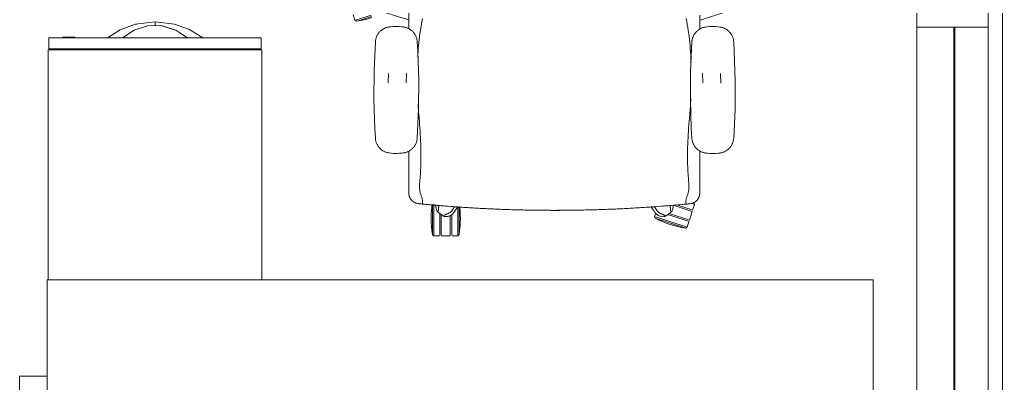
# Model space of a CAD drawing. Header units: inches. Extents: x 920 to 2661, y -647 to 1865.
# Drawn here: x 2591.7 to 2660.7, y 1620.4 to 1645.9 of the extents above; entities that cross this region are included whole.
import ezdxf

# ---------------------------------------------------------------- set-up
doc = ezdxf.new("R2010")
doc.units = ezdxf.units.IN
doc.header["$MEASUREMENT"] = 0
doc.linetypes.add('IMPORT-Double Dash 3_8_', pattern=[1, 0.375, -0.125, 0.125, -0.125, 0.125, -0.125])
for name, color, linetype, lineweight in [('A-GLAZ', 151, 'Continuous', 18), ('basebuilding_dwg', 8, 'Continuous', 9), ('I-FURN', 30, 'Continuous', 9), ('I-WALL', 2, 'Continuous', 18)]:
    doc.layers.add(name, color=color, linetype=linetype, lineweight=lineweight)

# ---------------------------------------------------------------- blocks, each defined once
blk = doc.blocks.new('Steelcase Turnstone - Bivi - Table - Table Top - 60__ W-V23-FIRST FLOOR CONSTRUCTION')
at = {"layer": 'I-FURN'}
for p, q in [((0, -11.677), (0, 0)), ((0, 0), (58, 0)), ((58, 0), (58, -12.468))]:
    blk.add_line(p, q, dxfattribs=at)
blk = doc.blocks.new('Steelcase Turnstone - Bivi - Table - Leg - 2__ D x 42 1_4__ W 28 1_2__ H-V24-FIRST FLOOR CONSTRUCTION')
at = {"layer": 'I-FURN'}
for p, q in [((1.934, -42.25), (1.934, -37.32)), ((0, -42.25), (1.934, -42.25))]:
    blk.add_line(p, q, dxfattribs=at)
blk = doc.blocks.new('HON - Contain - Mobile Pedestal M Fronts BF - 18_ D-V67-FIRST FLOOR CONSTRUCTION')
at = {"layer": 'I-FURN'}
for p, q in [((-7.5, 8.019), (-7.5, -8.149)), ((7.5, -8.149), (7.5, 8.023)), ((-7.437, -8.149), (-7.5, -8.149)), ((-7.455, -8.211), (-7.455, -8.976)), ((-7.455, -8.211), (-7.455, -8.976)), ((-7.455, -8.211), (-7.455, -8.211)), ((-7.453, -8.211), (-7.447, -8.211)), ((-7.449, -8.211), (-7.449, -8.976)), ((-7.449, -8.211), (-7.449, -8.976)), ((-7.444, -8.211), (-7.449, -8.211)), ((-7.449, -8.211), (-7.394, -8.211)), ((-7.449, -8.976), (-7.449, -8.211)), ((-7.449, -8.211), (-7.449, -8.976)), ((7.437, -8.149), (-7.437, -8.149)), ((-7.394, -8.211), (7.4, -8.211)), ((7.4, -8.211), (7.455, -8.211)), ((7.5, -8.149), (7.437, -8.149)), ((7.455, -8.211), (7.453, -8.211)), ((7.455, -8.976), (7.455, -8.211)), ((7.455, -8.211), (7.455, -8.976)), ((7.455, -8.976), (7.455, -8.211)), ((7.455, -8.976), (7.455, -8.211)), ((7.455, -8.211), (7.455, -8.211)), ((-7.455, -8.976), (-7.455, -8.976)), ((-7.447, -8.976), (-7.453, -8.976)), ((-7.394, -8.976), (-7.449, -8.976)), ((-7.449, -8.976), (-7.444, -8.976)), ((7.4, -8.976), (-7.394, -8.976)), ((-3.347, -8.979), (-3.343, -8.976)), ((-3.347, -8.979), (-3.292, -9.014)), ((-3.317, -8.976), (-3.343, -8.976)), ((-2.305, -8.97), (-1.783, -9.31)), ((-1.358, -9.552), (-0.558, -9.807)), ((1.415, -9.534), (0.579, -9.8)), ((2.296, -8.976), (1.783, -9.31)), ((5.642, -8.976), (5.642, -9.023)), ((5.642, -9.023), (5.763, -9.023)), ((6.468, -9.023), (5.642, -9.023)), ((6.347, -9.023), (6.468, -9.023)), ((6.468, -9.023), (6.468, -8.976)), ((7.455, -8.976), (7.4, -8.976)), ((7.453, -8.976), (7.455, -8.976)), ((7.455, -8.976), (7.455, -8.976))]:
    blk.add_line(p, q, dxfattribs=at)
at = {"layer": 'I-FURN', "flags": 128}
for points in [[(-3.347, -8.979), (-2.415, -9.572), (-1.371, -9.939), (-0.225, -10.088), (0, -10.095)], [(-2.462, -9.543), (-2.415, -9.572), (-2.331, -9.602)], [(-2.305, -8.97), (-1.459, -9.52), (-0.526, -9.817), (0, -9.855)], [(2.296, -8.976), (1.459, -9.52), (0.526, -9.817), (0, -9.855)], [(0, -10.095), (1.362, -9.941), (2.455, -9.553), (3.347, -8.979)], [(2.33, -9.597), (2.455, -9.553), (3.347, -8.979)], [(-1.421, -9.921), (-1.371, -9.939), (-1.183, -9.963)], [(-0.384, -10.067), (-0.225, -10.088), (0, -10.095)], [(1.281, -9.95), (1.362, -9.941), (1.446, -9.911)]]:
    blk.add_lwpolyline(points, dxfattribs=at)
at = {"layer": 'I-FURN'}
for points, knots in [([(3.317, -8.976), (3.318, -8.976), (3.324, -8.976), (3.332, -8.976), (3.339, -8.976), (3.345, -8.976), (3.345, -8.976), (3.343, -8.976)], [0.8888889, 0.8888889, 0.8888889, 0.8888889, 0.8958333, 0.9166667, 0.9375, 0.9583333, 1, 1, 1, 1]), ([(0, -9.9), (0, -9.897), (0, -9.89), (0, -9.883), (0, -9.878), (0, -9.877)], [0, 0, 0, 0, 0.363636, 0.727273, 1, 1, 1, 1]), ([(0, -9.897), (0, -9.895), (0, -9.89), (0, -9.883), (0, -9.88), (0, -9.878)], [0.0909091, 0.0909091, 0.0909091, 0.0909091, 0.3636364, 0.7272727, 0.9090909, 0.9090909, 0.9090909, 0.9090909]), ([(0, -9.975), (0, -9.962), (0, -9.941), (0, -9.92), (0, -9.908), (0, -9.902), (0, -9.9)], [0, 0, 0, 0, 0.5, 0.75, 0.875, 1, 1, 1, 1]), ([(0, -10.094), (0, -10.094), (0, -10.087), (0, -10.054), (0, -10.005), (0, -9.975)], [0.3333333, 0.3333333, 0.3333333, 0.3333333, 0.4444444, 0.6666667, 1, 1, 1, 1])]:
    blk.add_open_spline(points, degree=3, knots=knots, dxfattribs=at)
for points in [[(3.344, -8.976), (3.345, -8.976), (3.345, -8.976), (3.343, -8.976)], [(0, -9.877), (0, -9.871), (0, -9.862), (0, -9.857), (0, -9.856)], [(0, -9.876), (0, -9.882), (0, -9.888), (0, -9.895)], [(0, -9.876), (0, -9.882), (0, -9.888), (0, -9.895)]]:
    blk.add_open_spline(points, degree=3, dxfattribs=at)
blk = doc.blocks.new('HON_Ignition_2_Task_Low-back - Task Low-back_ Mesh Back_ Advanced Synchro-tilt-V44-FIRST FLOOR CONSTRUCTION')
at = {"layer": 'I-FURN'}
for p, q in [((-14.148, 2.989), (-14.018, 2.59)), ((-13.962, 2.608), (-12.877, 2.961)), ((-13.855, 2.54), (-12.847, 2.868)), ((-10.233, 1.996), (-10.233, 3.335)), ((10.194, 2.962), (10.194, 1.974)), ((-14.018, 2.59), (-13.907, 2.524)), ((-11.653, -1.14), (-11.673, -1.805)), ((-10.411, -1.801), (-10.391, -1.137)), ((10.391, -1.137), (10.411, -1.801)), ((11.673, -1.805), (11.653, -1.14)), ((-10.233, -7.718), (-10.233, -6.592)), ((10.194, -6.573), (10.194, -7.718)), ((-10.233, -9.536), (-10.233, -7.718)), ((10.194, -7.718), (10.194, -9.536)), ((-8.575, -10.335), (-8.575, -11.33)), ((-8.478, -10.329), (-8.478, -11.33)), ((9.77, -10.31), (9.664, -10.276)), ((9.697, -10.728), (9.826, -10.328)), ((9.826, -10.328), (9.775, -10.209)), ((-8.058, -10.942), (-8.058, -11.33)), ((-7.96, -12.529), (-7.96, -11.03)), ((-7.218, -11.33), (-7.218, -11.037)), ((-6.798, -11.33), (-6.798, -10.503)), ((-6.701, -11.33), (-6.701, -10.474)), ((7.102, -10.95), (7.025, -11.187)), ((7.927, -11.037), (8.296, -11.157)), ((9.467, -11.434), (8.04, -10.971)), ((8.33, -10.389), (9.665, -10.821)), ((9.641, -10.709), (8.578, -10.365)), ((9.468, -11.434), (9.666, -10.822)), ((-8.575, -11.33), (-8.575, -12.391)), ((-8.478, -11.33), (-8.478, -12.471)), ((-8.058, -11.33), (-8.058, -12.471)), ((-7.317, -11.114), (-7.317, -12.529)), ((-7.218, -12.471), (-7.218, -11.33)), ((-6.798, -12.471), (-6.798, -11.33)), ((-6.701, -12.391), (-6.701, -11.33)), ((7.025, -11.187), (7.076, -11.306)), ((7.081, -11.205), (8.167, -11.556)), ((7.128, -11.322), (8.137, -11.649)), ((8.137, -11.649), (9.146, -11.976)), ((8.167, -11.556), (9.253, -11.908)), ((8.296, -11.157), (9.382, -11.509)), ((9.308, -11.926), (9.438, -11.527)), ((9.198, -11.993), (9.308, -11.926)), ((-8.575, -12.445), (-8.478, -12.53)), ((-8.478, -12.53), (-8.058, -12.53)), ((-7.96, -12.53), (-7.317, -12.53)), ((-7.218, -12.53), (-6.798, -12.53)), ((-6.798, -12.53), (-6.701, -12.445))]:
    blk.add_line(p, q, dxfattribs=at)
at = {"layer": 'I-FURN', "flags": 128}
for points in [[(-12.819, 2.782), (-13.088, 2.701), (-13.36, 2.631), (-13.635, 2.571), (-13.907, 2.524)], [(-11.606, 2.129), (-11.651, 2.122), (-11.695, 2.113), (-11.738, 2.103), (-11.782, 2.091), (-11.824, 2.077), (-11.867, 2.061), (-11.908, 2.044), (-11.949, 2.025), (-11.989, 2.005), (-12.028, 1.983), (-12.066, 1.959), (-12.103, 1.934), (-12.14, 1.907), (-12.175, 1.879), (-12.209, 1.85), (-12.242, 1.819), (-12.273, 1.787), (-12.303, 1.754), (-12.332, 1.72), (-12.36, 1.684), (-12.386, 1.648), (-12.41, 1.61), (-12.433, 1.571), (-12.455, 1.532), (-12.474, 1.492), (-12.493, 1.45), (-12.509, 1.409), (-12.524, 1.366), (-12.537, 1.323), (-12.549, 1.28), (-12.558, 1.236), (-12.566, 1.192), (-12.573, 1.147), (-12.577, 1.103), (-12.578, 1.09)], [(-10.603, 2.127), (-10.751, 2.144), (-10.9, 2.155), (-11.048, 2.161), (-11.197, 2.161), (-11.346, 2.154), (-11.494, 2.142), (-11.606, 2.129)], [(-9.643, 1.096), (-9.647, 1.14), (-9.652, 1.185), (-9.66, 1.229), (-9.669, 1.272), (-9.68, 1.316), (-9.693, 1.358), (-9.707, 1.401), (-9.723, 1.442), (-9.741, 1.483), (-9.76, 1.523), (-9.781, 1.563), (-9.803, 1.601), (-9.827, 1.639), (-9.852, 1.676), (-9.879, 1.711), (-9.908, 1.746), (-9.937, 1.779), (-9.968, 1.811), (-10, 1.842), (-10.034, 1.872), (-10.068, 1.9), (-10.104, 1.927), (-10.141, 1.952), (-10.179, 1.976), (-10.217, 1.998), (-10.257, 2.019), (-10.297, 2.038), (-10.338, 2.056), (-10.38, 2.072), (-10.422, 2.086), (-10.465, 2.098), (-10.508, 2.109), (-10.552, 2.118), (-10.596, 2.125), (-10.603, 2.127)], [(10.603, 2.127), (10.559, 2.12), (10.515, 2.111), (10.472, 2.1), (10.429, 2.088), (10.387, 2.074), (10.345, 2.059), (10.304, 2.041), (10.263, 2.022), (10.224, 2.002), (10.185, 1.98), (10.147, 1.956), (10.11, 1.931), (10.074, 1.905), (10.04, 1.877), (10.006, 1.847), (9.974, 1.817), (9.942, 1.785), (9.913, 1.752), (9.884, 1.717), (9.857, 1.682), (9.831, 1.645), (9.807, 1.608), (9.784, 1.57), (9.763, 1.53), (9.744, 1.49), (9.726, 1.449), (9.709, 1.408), (9.695, 1.366), (9.682, 1.323), (9.671, 1.28), (9.661, 1.236), (9.654, 1.192), (9.648, 1.148), (9.644, 1.104), (9.643, 1.096)], [(11.606, 2.129), (11.458, 2.145), (11.31, 2.156), (11.161, 2.161), (11.012, 2.16), (10.864, 2.153), (10.715, 2.14), (10.603, 2.127)], [(12.578, 1.09), (12.574, 1.135), (12.568, 1.179), (12.561, 1.224), (12.552, 1.268), (12.541, 1.311), (12.528, 1.354), (12.514, 1.397), (12.497, 1.439), (12.48, 1.48), (12.46, 1.521), (12.439, 1.56), (12.417, 1.599), (12.393, 1.637), (12.367, 1.674), (12.34, 1.71), (12.311, 1.745), (12.282, 1.778), (12.25, 1.811), (12.218, 1.842), (12.184, 1.871), (12.15, 1.9), (12.114, 1.927), (12.077, 1.952), (12.039, 1.976), (12, 1.999), (11.96, 2.02), (11.919, 2.039), (11.878, 2.057), (11.836, 2.073), (11.794, 2.087), (11.751, 2.1), (11.707, 2.11), (11.663, 2.12), (11.619, 2.127), (11.606, 2.129)], [(-12.578, 1.09), (-12.673, -0.944), (-12.686, -2.981), (-12.618, -5.016), (-12.577, -5.692)], [(-9.643, -5.686), (-9.548, -3.651), (-9.534, -1.615), (-9.602, 0.421), (-9.643, 1.096)], [(9.643, 1.096), (9.548, -0.938), (9.534, -2.975), (9.602, -5.01), (9.643, -5.686)], [(12.577, -5.692), (12.672, -3.657), (12.686, -1.621), (12.618, 0.415), (12.578, 1.09)], [(-12.577, -5.692), (-12.573, -5.736), (-12.568, -5.78), (-12.56, -5.824), (-12.551, -5.868), (-12.54, -5.911), (-12.528, -5.954), (-12.514, -5.996), (-12.498, -6.038), (-12.48, -6.078), (-12.461, -6.119), (-12.44, -6.158), (-12.417, -6.196), (-12.394, -6.234), (-12.368, -6.271), (-12.341, -6.306), (-12.313, -6.341), (-12.284, -6.374), (-12.253, -6.406), (-12.22, -6.437), (-12.187, -6.466), (-12.153, -6.494), (-12.117, -6.521), (-12.08, -6.546), (-12.043, -6.57), (-12.004, -6.593), (-11.965, -6.613), (-11.924, -6.632), (-11.884, -6.65), (-11.842, -6.666), (-11.8, -6.68), (-11.757, -6.692), (-11.714, -6.703), (-11.67, -6.712), (-11.626, -6.719), (-11.617, -6.721)], [(-10.609, -6.721), (-10.564, -6.714), (-10.52, -6.705), (-10.477, -6.695), (-10.434, -6.683), (-10.391, -6.669), (-10.349, -6.653), (-10.308, -6.636), (-10.267, -6.617), (-10.227, -6.596), (-10.188, -6.574), (-10.15, -6.551), (-10.113, -6.525), (-10.077, -6.499), (-10.042, -6.471), (-10.008, -6.441), (-9.976, -6.411), (-9.945, -6.379), (-9.915, -6.345), (-9.886, -6.311), (-9.859, -6.275), (-9.833, -6.239), (-9.808, -6.201), (-9.785, -6.163), (-9.764, -6.123), (-9.745, -6.083), (-9.726, -6.042), (-9.71, -6), (-9.695, -5.958), (-9.682, -5.915), (-9.671, -5.872), (-9.661, -5.828), (-9.654, -5.784), (-9.648, -5.74), (-9.643, -5.695), (-9.643, -5.686)], [(9.643, -5.686), (9.647, -5.73), (9.652, -5.775), (9.66, -5.819), (9.669, -5.863), (9.68, -5.906), (9.692, -5.949), (9.707, -5.992), (9.723, -6.033), (9.741, -6.075), (9.76, -6.115), (9.781, -6.155), (9.803, -6.193), (9.827, -6.231), (9.853, -6.268), (9.88, -6.304), (9.908, -6.338), (9.938, -6.372), (9.969, -6.404), (10.002, -6.435), (10.035, -6.465), (10.07, -6.493), (10.106, -6.52), (10.143, -6.545), (10.18, -6.569), (10.219, -6.592), (10.259, -6.613), (10.299, -6.632), (10.34, -6.65), (10.382, -6.665), (10.425, -6.68), (10.468, -6.692), (10.511, -6.703), (10.555, -6.712), (10.599, -6.72), (10.609, -6.721)], [(11.617, -6.721), (11.661, -6.714), (11.705, -6.705), (11.748, -6.695), (11.791, -6.683), (11.834, -6.669), (11.875, -6.653), (11.916, -6.636), (11.957, -6.617), (11.996, -6.597), (12.035, -6.575), (12.073, -6.551), (12.11, -6.526), (12.146, -6.5), (12.18, -6.472), (12.214, -6.443), (12.246, -6.412), (12.277, -6.38), (12.307, -6.347), (12.336, -6.313), (12.363, -6.278), (12.389, -6.241), (12.413, -6.204), (12.436, -6.166), (12.457, -6.126), (12.476, -6.086), (12.494, -6.046), (12.51, -6.004), (12.525, -5.962), (12.538, -5.92), (12.549, -5.876), (12.559, -5.833), (12.566, -5.789), (12.572, -5.745), (12.577, -5.701), (12.577, -5.692)], [(-11.617, -6.721), (-11.47, -6.738), (-11.321, -6.749), (-11.172, -6.755), (-11.024, -6.754), (-10.875, -6.748), (-10.727, -6.735), (-10.609, -6.721)], [(10.609, -6.721), (10.756, -6.738), (10.905, -6.749), (11.054, -6.755), (11.202, -6.754), (11.351, -6.747), (11.499, -6.735), (11.617, -6.721)], [(-8.666, -11.33), (-8.66, -11.049), (-8.643, -10.768), (-8.614, -10.489), (-8.597, -10.366)], [(-6.659, -10.518), (-6.633, -10.773), (-6.616, -11.054), (-6.61, -11.33)], [(-8.575, -12.445), (-8.615, -12.167), (-8.643, -11.887), (-8.66, -11.606), (-8.666, -11.33)], [(-6.61, -11.33), (-6.616, -11.611), (-6.633, -11.892), (-6.662, -12.172), (-6.701, -12.445)], [(8.109, -11.735), (7.843, -11.643), (7.582, -11.54), (7.324, -11.427), (7.076, -11.306)], [(9.198, -11.993), (8.921, -11.945), (8.646, -11.885), (8.373, -11.815), (8.109, -11.735)]]:
    blk.add_lwpolyline(points, dxfattribs=at)
at = {"layer": 'I-FURN'}
for start, end in [(232.74214, 235.24644), (304.74214, 307.24644)]:
    blk.add_arc((0, 0), 13.604, start, end, dxfattribs=at)
for centre, major_axis, ratio, start_param, end_param in [((-11.32, -7.634), (-0.377, 2.029), 0.931761, 4.464175, 4.481391), ((10.611, -8.12), (9.718, 17.793), 0.983333, 2.043532, 2.045652), ((-10.65, -8.12), (-9.718, 17.793), 0.983331, 4.237568, 4.239688), ((11.281, -7.634), (0.378, 2.029), 0.93184, 1.80193, 1.819146)]:
    blk.add_ellipse(centre, major_axis=major_axis, ratio=ratio, start_param=start_param, end_param=end_param, dxfattribs=at)
for points in [[(-12.543, 3.345), (-11.773, 3.104), (-11.003, 2.861), (-10.233, 2.617)], [(10.221, 2.611), (10.996, 2.856), (11.77, 3.1), (12.544, 3.342)], [(-9.581, -3.331), (-9.567, -3.563), (-9.549, -3.794), (-9.53, -4.026)], [(9.491, -4.026), (9.523, -3.654), (9.548, -3.282), (9.565, -2.909)], [(-9.394, -7.791), (-9.4, -7.914), (-9.414, -8.159), (-9.439, -8.521), (-9.459, -8.755), (-9.469, -8.871)], [(9.431, -8.871), (9.42, -8.755), (9.401, -8.521), (9.375, -8.159), (9.362, -7.914), (9.356, -7.791)], [(-9.469, -8.871), (-9.484, -9.02), (-9.48, -9.313), (-9.411, -9.595), (-9.36, -9.733)], [(9.322, -9.733), (9.373, -9.595), (9.441, -9.313), (9.445, -9.02), (9.431, -8.871)], [(-9.719, -10.247), (-9.731, -10.243), (-9.742, -10.239), (-9.753, -10.235)], [(-9.285, -10.308), (-9.332, -10.304), (-9.425, -10.295), (-9.513, -10.286), (-9.556, -10.282)], [(9.517, -10.282), (9.474, -10.286), (9.387, -10.295), (9.294, -10.304), (9.246, -10.308)], [(9.715, -10.235), (9.703, -10.239), (9.692, -10.244), (9.68, -10.247)], [(-7.215, -10.78), (-7.236, -10.809), (-7.281, -10.862), (-7.336, -10.904), (-7.367, -10.923)], [(-7.018, -10.495), (-7.084, -10.59), (-7.15, -10.685), (-7.215, -10.78)], [(-7.057, -10.896), (-6.966, -10.767), (-6.874, -10.639), (-6.783, -10.51)], [(-6.631, -10.524), (-6.762, -10.515), (-6.893, -10.506), (-7.024, -10.497)], [(-5.997, -10.565), (-6.208, -10.552), (-6.42, -10.539), (-6.631, -10.524)], [(6.592, -10.524), (6.381, -10.539), (6.17, -10.552), (5.958, -10.565)], [(6.986, -10.497), (6.855, -10.506), (6.723, -10.515), (6.592, -10.524)], [(6.778, -10.508), (6.87, -10.638), (6.963, -10.768), (7.055, -10.898)], [(7.213, -10.782), (7.147, -10.685), (7.08, -10.589), (7.013, -10.493)], [(7.364, -10.924), (7.334, -10.906), (7.279, -10.863), (7.234, -10.811), (7.213, -10.782)]]:
    blk.add_open_spline(points, degree=3, dxfattribs=at)
for points, knots in [([(-9.274, 2.714), (-9.33, 2.438), (-9.43, 1.883), (-9.54, 1.047), (-9.586, 0.418), (-9.602, 0.07), (-9.605, 0.004)], [0, 0, 0, 0, 0.125, 0.25, 0.375, 0.4044035, 0.4044035, 0.4044035, 0.4044035]), ([(9.58, -0.367), (9.574, -0.177), (9.555, 0.295), (9.501, 1.047), (9.391, 1.883), (9.292, 2.438), (9.235, 2.714)], [0.5407586, 0.5407586, 0.5407586, 0.5407586, 0.625, 0.75, 0.875, 1, 1, 1, 1]), ([(-9.53, -4.026), (-9.5, -4.332), (-9.45, -4.945), (-9.376, -6.176), (-9.37, -7.099), (-9.391, -7.713)], [0, 0, 0, 0, 0.25, 0.5, 1, 1, 1, 1]), ([(9.353, -7.713), (9.332, -7.099), (9.337, -6.176), (9.411, -4.945), (9.462, -4.332), (9.491, -4.026)], [0, 0, 0, 0, 0.5, 0.75, 1, 1, 1, 1]), ([(-9.556, -10.282), (-9.649, -10.273), (-9.829, -10.219), (-9.991, -10.096), (-10.076, -9.995), (-10.108, -9.95), (-10.131, -9.913), (-10.147, -9.884), (-10.159, -9.859), (-10.168, -9.841), (-10.172, -9.831), (-10.175, -9.823), (-10.179, -9.815), (-10.183, -9.804), (-10.188, -9.791), (-10.193, -9.775), (-10.201, -9.753), (-10.207, -9.73), (-10.212, -9.71), (-10.215, -9.698), (-10.217, -9.689), (-10.219, -9.68), (-10.221, -9.668), (-10.225, -9.646), (-10.229, -9.615), (-10.232, -9.576), (-10.233, -9.549), (-10.233, -9.536)], [0, 0, 0, 0, 0.25, 0.5, 0.5625, 0.625, 0.65625, 0.6875, 0.71875, 0.734375, 0.742188, 0.75, 0.757812, 0.765625, 0.78125, 0.796875, 0.8125, 0.84375, 0.859375, 0.867188, 0.875, 0.882812, 0.890625, 0.90625, 0.9375, 0.96875, 1, 1, 1, 1]), ([(10.194, -9.536), (10.194, -9.549), (10.193, -9.576), (10.19, -9.615), (10.186, -9.646), (10.182, -9.668), (10.18, -9.68), (10.178, -9.689), (10.176, -9.698), (10.173, -9.71), (10.168, -9.73), (10.16, -9.758), (10.151, -9.786), (10.144, -9.804), (10.14, -9.815), (10.137, -9.823), (10.133, -9.831), (10.129, -9.841), (10.121, -9.859), (10.108, -9.884), (10.093, -9.913), (10.07, -9.95), (10.038, -9.995), (9.981, -10.062), (9.898, -10.137), (9.745, -10.233), (9.61, -10.273), (9.517, -10.282)], [0, 0, 0, 0, 0.03125, 0.0625, 0.09375, 0.109375, 0.117188, 0.125, 0.132812, 0.140625, 0.15625, 0.1875, 0.21875, 0.234375, 0.242188, 0.25, 0.257812, 0.265625, 0.28125, 0.3125, 0.34375, 0.375, 0.4375, 0.5, 0.625, 0.75, 1, 1, 1, 1]), ([(-9.36, -9.733), (-9.346, -9.766), (-9.32, -9.833), (-9.291, -9.932), (-9.269, -10.031), (-9.26, -10.111), (-9.261, -10.174), (-9.267, -10.235), (-9.276, -10.279), (-9.285, -10.308)], [0, 0, 0, 0, 0.166667, 0.333333, 0.5, 0.666667, 0.75, 0.833333, 1, 1, 1, 1]), ([(-7.548, -10.458), (-7.731, -10.444), (-8.312, -10.397), (-8.89, -10.345), (-9.285, -10.308)], [-0.6878404, -0.6878404, -0.6878404, -0.6878404, -0.5, -0.0930014, -0.0930014, -0.0930014, -0.0930014]), ([(-9.285, -10.308), (-8.612, -10.372), (-7.598, -10.458), (-6.237, -10.552), (-5.211, -10.612), (-4.181, -10.661), (-3.319, -10.694), (-2.627, -10.714), (-1.933, -10.731), (-1.065, -10.744), (-0.02, -10.75), (1.026, -10.744), (2.068, -10.728), (3.108, -10.7), (4.142, -10.661), (5.173, -10.612), (6.198, -10.552), (7.559, -10.458), (8.573, -10.372), (9.246, -10.308)], [-1, -1, -1, -1, -0.888889, -0.833333, -0.777778, -0.722222, -0.666667, -0.638889, -0.611111, -0.555556, -0.5, -0.444444, -0.388889, -0.333333, -0.277778, -0.222222, -0.166667, -0.111111, 0, 0, 0, 0]), ([(9.247, -10.308), (8.852, -10.346), (8.274, -10.398), (7.692, -10.443), (7.509, -10.456)], [-0.9069983, -0.9069983, -0.9069983, -0.9069983, -0.5, -0.3122363, -0.3122363, -0.3122363, -0.3122363]), ([(9.246, -10.308), (9.237, -10.279), (9.228, -10.235), (9.223, -10.174), (9.222, -10.111), (9.23, -10.031), (9.252, -9.932), (9.281, -9.833), (9.307, -9.766), (9.322, -9.733)], [0, 0, 0, 0, 0.166667, 0.25, 0.333333, 0.5, 0.666667, 0.833333, 1, 1, 1, 1]), ([(-8.314, -10.39), (-8.321, -10.434), (-8.326, -10.533), (-8.302, -10.683), (-8.262, -10.781), (-8.236, -10.828)], [-0.5689607, -0.5689607, -0.5689607, -0.5689607, -0.4, -0.2, 0, 0, 0, 0]), ([(-8.236, -10.828), (-8.223, -10.831), (-8.205, -10.832), (-8.187, -10.825), (-8.175, -10.815), (-8.167, -10.8), (-8.161, -10.78), (-8.157, -10.757), (-8.153, -10.732), (-8.148, -10.705), (-8.142, -10.665), (-8.139, -10.631), (-8.137, -10.607)], [-1, -1, -1, -1, -0.833333, -0.75, -0.666667, -0.583333, -0.5, -0.416667, -0.333333, -0.25, -0.166667, 0, 0, 0, 0]), ([(-8.137, -10.607), (-8.136, -10.603), (-8.136, -10.597), (-8.135, -10.586), (-8.134, -10.578), (-8.134, -10.569), (-8.134, -10.558), (-8.134, -10.548), (-8.133, -10.537), (-8.133, -10.525), (-8.132, -10.513), (-8.132, -10.501), (-8.131, -10.488), (-8.13, -10.475), (-8.128, -10.458), (-8.126, -10.444), (-8.125, -10.435)], [-1, -1, -1, -1, -0.9, -0.85, -0.8, -0.75, -0.7, -0.65, -0.6, -0.55, -0.5, -0.45, -0.4, -0.35, -0.3, -0.2, -0.2, -0.2, -0.2]), ([(-7.576, -11.015), (-7.598, -11.024), (-7.629, -11.038), (-7.665, -11.056), (-7.69, -11.069), (-7.712, -11.081), (-7.733, -11.092), (-7.75, -11.103), (-7.762, -11.115), (-7.767, -11.13), (-7.769, -11.15), (-7.763, -11.166), (-7.755, -11.178)], [-1, -1, -1, -1, -0.833333, -0.75, -0.666667, -0.583333, -0.5, -0.416667, -0.333333, -0.25, -0.166667, 0, 0, 0, 0]), ([(-7.755, -11.178), (-7.676, -11.192), (-7.516, -11.195), (-7.312, -11.126), (-7.158, -11.018), (-7.088, -10.94), (-7.057, -10.896)], [-1, -1, -1, -1, -0.7, -0.4, -0.2, 0, 0, 0, 0]), ([(-7.367, -10.923), (-7.383, -10.932), (-7.408, -10.946), (-7.437, -10.96), (-7.453, -10.967), (-7.465, -10.972), (-7.476, -10.977), (-7.488, -10.982), (-7.499, -10.986), (-7.51, -10.99), (-7.52, -10.994), (-7.53, -10.997), (-7.54, -11), (-7.549, -11.003), (-7.557, -11.007), (-7.566, -11.011), (-7.572, -11.013), (-7.576, -11.015)], [-1, -1, -1, -1, -0.8, -0.7, -0.65, -0.6, -0.55, -0.5, -0.45, -0.4, -0.35, -0.3, -0.25, -0.2, -0.15, -0.1, 0, 0, 0, 0]), ([(-3.845, -10.673), (-4.041, -10.666), (-4.361, -10.652), (-4.681, -10.637), (-4.804, -10.632)], [-0.21130781, -0.21130781, -0.21130781, -0.21130781, -0.16666667, -0.13868044, -0.13868044, -0.13868044, -0.13868044]), ([(-1.684, -10.734), (-1.866, -10.731), (-2.192, -10.724), (-2.519, -10.716), (-2.664, -10.712)], [-0.37440043, -0.37440043, -0.37440043, -0.37440043, -0.33333333, -0.30046201, -0.30046201, -0.30046201, -0.30046201]), ([(0.475, -10.747), (0.31, -10.748), (-0.019, -10.749), (-0.349, -10.748), (-0.514, -10.747)], [-0.5372728, -0.5372728, -0.5372728, -0.5372728, -0.5, -0.46271344, -0.46271344, -0.46271344, -0.46271344]), ([(2.625, -10.712), (2.48, -10.716), (2.154, -10.724), (1.827, -10.731), (1.645, -10.734)], [-0.69954386, -0.69954386, -0.69954386, -0.69954386, -0.66666667, -0.62558086, -0.62558086, -0.62558086, -0.62558086]), ([(4.766, -10.631), (4.643, -10.637), (4.323, -10.652), (4.003, -10.666), (3.806, -10.673)], [-0.86132604, -0.86132604, -0.86132604, -0.86132604, -0.83333333, -0.78868949, -0.78868949, -0.78868949, -0.78868949]), ([(7.055, -10.898), (7.102, -10.963), (7.215, -11.076), (7.41, -11.168), (7.595, -11.197), (7.7, -11.189), (7.753, -11.179)], [-1, -1, -1, -1, -0.7, -0.4, -0.2, 0, 0, 0, 0]), ([(7.574, -11.016), (7.57, -11.015), (7.564, -11.012), (7.554, -11.008), (7.546, -11.005), (7.538, -11.002), (7.528, -10.999), (7.518, -10.995), (7.508, -10.991), (7.497, -10.987), (7.486, -10.983), (7.474, -10.979), (7.462, -10.974), (7.45, -10.969), (7.434, -10.962), (7.406, -10.948), (7.381, -10.934), (7.364, -10.924)], [-1, -1, -1, -1, -0.9, -0.85, -0.8, -0.75, -0.7, -0.65, -0.6, -0.55, -0.5, -0.45, -0.4, -0.35, -0.3, -0.2, 0, 0, 0, 0]), ([(7.753, -11.179), (7.76, -11.168), (7.766, -11.151), (7.765, -11.131), (7.759, -11.117), (7.748, -11.104), (7.731, -11.093), (7.71, -11.082), (7.687, -11.07), (7.663, -11.057), (7.627, -11.04), (7.596, -11.026), (7.574, -11.016)], [-1, -1, -1, -1, -0.833333, -0.75, -0.666667, -0.583333, -0.5, -0.416667, -0.333333, -0.25, -0.166667, 0, 0, 0, 0]), ([(8.117, -10.404), (8.119, -10.415), (8.122, -10.435), (8.126, -10.459), (8.128, -10.477), (8.129, -10.49), (8.13, -10.502), (8.13, -10.515), (8.131, -10.527), (8.131, -10.538), (8.132, -10.549), (8.132, -10.56), (8.132, -10.57), (8.132, -10.579), (8.133, -10.588), (8.133, -10.598), (8.134, -10.605), (8.134, -10.609)], [-0.9187811, -0.9187811, -0.9187811, -0.9187811, -0.8, -0.7, -0.65, -0.6, -0.55, -0.5, -0.45, -0.4, -0.35, -0.3, -0.25, -0.2, -0.15, -0.1, 0, 0, 0, 0]), ([(8.134, -10.609), (8.137, -10.633), (8.14, -10.667), (8.146, -10.707), (8.151, -10.734), (8.155, -10.759), (8.159, -10.782), (8.165, -10.802), (8.173, -10.817), (8.185, -10.826), (8.203, -10.834), (8.221, -10.833), (8.234, -10.83)], [-1, -1, -1, -1, -0.833333, -0.75, -0.666667, -0.583333, -0.5, -0.416667, -0.333333, -0.25, -0.166667, 0, 0, 0, 0]), ([(8.234, -10.83), (8.273, -10.759), (8.322, -10.614), (8.323, -10.459), (8.312, -10.387)], [-1, -1, -1, -1, -0.7, -0.4253943, -0.4253943, -0.4253943, -0.4253943])]:
    blk.add_open_spline(points, degree=3, knots=knots, dxfattribs=at)
blk = doc.blocks.new('Frameless opening with glazing - 58_ x 84_-4768084-FIRST FLOOR CONSTRUCTION')
at = {"layer": 'A-GLAZ', "lineweight": 40}
blk.add_line((-30, 0.125), (27, 0.125), dxfattribs=at)
blk = doc.blocks.new('basebuilding_dwg-4266169-FIRST FLOOR CONSTRUCTION')
at = {"lineweight": 9, "flags": 128}
blk.add_lwpolyline([(2111.145, 1865.357), (2138.675, 1865.357), (2138.675, 1767.232), (2138.675, 1226.482)], dxfattribs=at)

msp = doc.modelspace()

# ---------------------------------------------------------------- linework, layer by layer
at = {"layer": 'I-WALL'}
for p, q in [((2654.704, 1648.402), (2654.704, 1645.402)), ((2659.704, 1645.402), (2659.704, 1648.402)), ((2654.704, 1645.402), (2659.704, 1645.402))]:
    msp.add_line(p, q, dxfattribs=at)
at = {"layer": 'I-WALL', "lineweight": 9}
for p, q in [((2654.704, 1588.402), (2654.704, 1645.402)), ((2659.704, 1645.402), (2659.704, 1588.402))]:
    msp.add_line(p, q, dxfattribs=at)

# ---------------------------------------------------------------- block references
at = {"layer": 'A-GLAZ', "rotation": 269.9999999999999}
msp.add_blockref('Frameless opening with glazing - 58_ x 84_-4768084-FIRST FLOOR CONSTRUCTION', (2657.204, 1615.402), dxfattribs=at)
at = {"layer": 'basebuilding_dwg', "color": 250, "linetype": 'IMPORT-Double Dash 3_8_', "lineweight": 18}
msp.add_blockref('basebuilding_dwg-4266169-FIRST FLOOR CONSTRUCTION', (522.029, 0), dxfattribs=at)
at = {"layer": 'I-FURN'}
for name, p, rotation in [('HON_Ignition_2_Task_Low-back - Task Low-back_ Mesh Back_ Advanced Synchro-tilt-V44-FIRST FLOOR CONSTRUCTION', (2629.266, 1643.277), 359.9825073447624), ('HON - Contain - Mobile Pedestal M Fronts BF - 18_ D-V67-FIRST FLOOR CONSTRUCTION', (2601.214, 1635.659), 179.9825073447625), ('Steelcase Turnstone - Bivi - Table - Leg - 2__ D x 42 1_4__ W 28 1_2__ H-V24-FIRST FLOOR CONSTRUCTION', (2593.646, 1578.641), 180)]:
    msp.add_blockref(name, p, dxfattribs=dict(at, rotation=rotation))
msp.add_blockref('Steelcase Turnstone - Bivi - Table - Table Top - 60__ W-V23-FIRST FLOOR CONSTRUCTION', (2593.646, 1627.638), dxfattribs=at)

doc.saveas('drawing.dxf')
